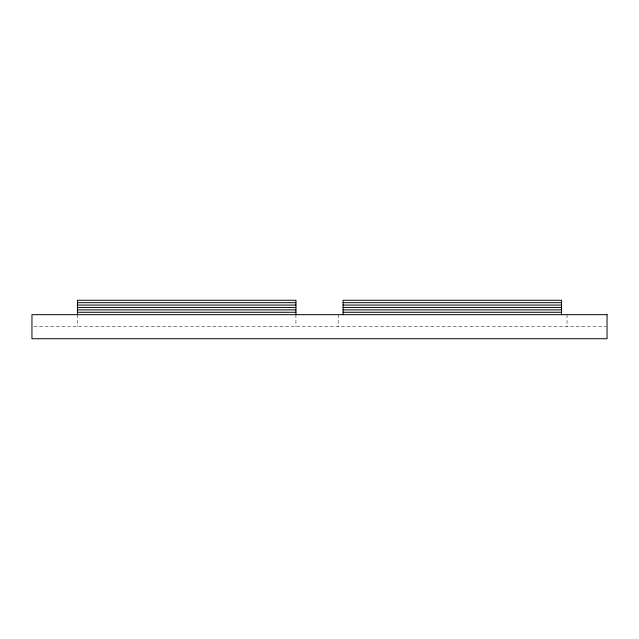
<?xml version="1.0" encoding="UTF-8"?>
<svg xmlns="http://www.w3.org/2000/svg" width="639" height="639" viewBox="0 0 639 639"><rect width="100%" height="100%" fill="white"/><g stroke="black" fill="none" stroke-linecap="round" stroke-linejoin="round"><path stroke-width="0.48" stroke-dasharray="3.19 2.4" d="M33.931 326.705L606.076 326.705M567.017 314.676L567.017 326.705M338.207 314.676L338.207 326.705M295.921 314.676L295.921 326.705M77.431 314.676L77.431 326.705"/><path stroke-width="0.96" d="M77.431 302.678L295.921 302.678M343.079 302.678L561.569 302.678M77.431 305.075L295.921 305.075M343.079 305.075L561.569 305.075M77.431 307.455L295.921 307.455M343.079 307.455L561.569 307.455M77.431 309.859L295.921 309.859M343.079 309.859L561.569 309.859M77.431 312.271L295.921 312.271M343.079 312.271L561.569 312.271M561.569 314.676L561.569 300.266L343.079 300.266L343.079 314.676M295.921 314.676L295.921 300.266L77.431 300.266L77.431 314.676M607.05 314.676L31.95 314.676L31.95 338.734L607.05 338.734L607.05 314.676"/></g></svg>
